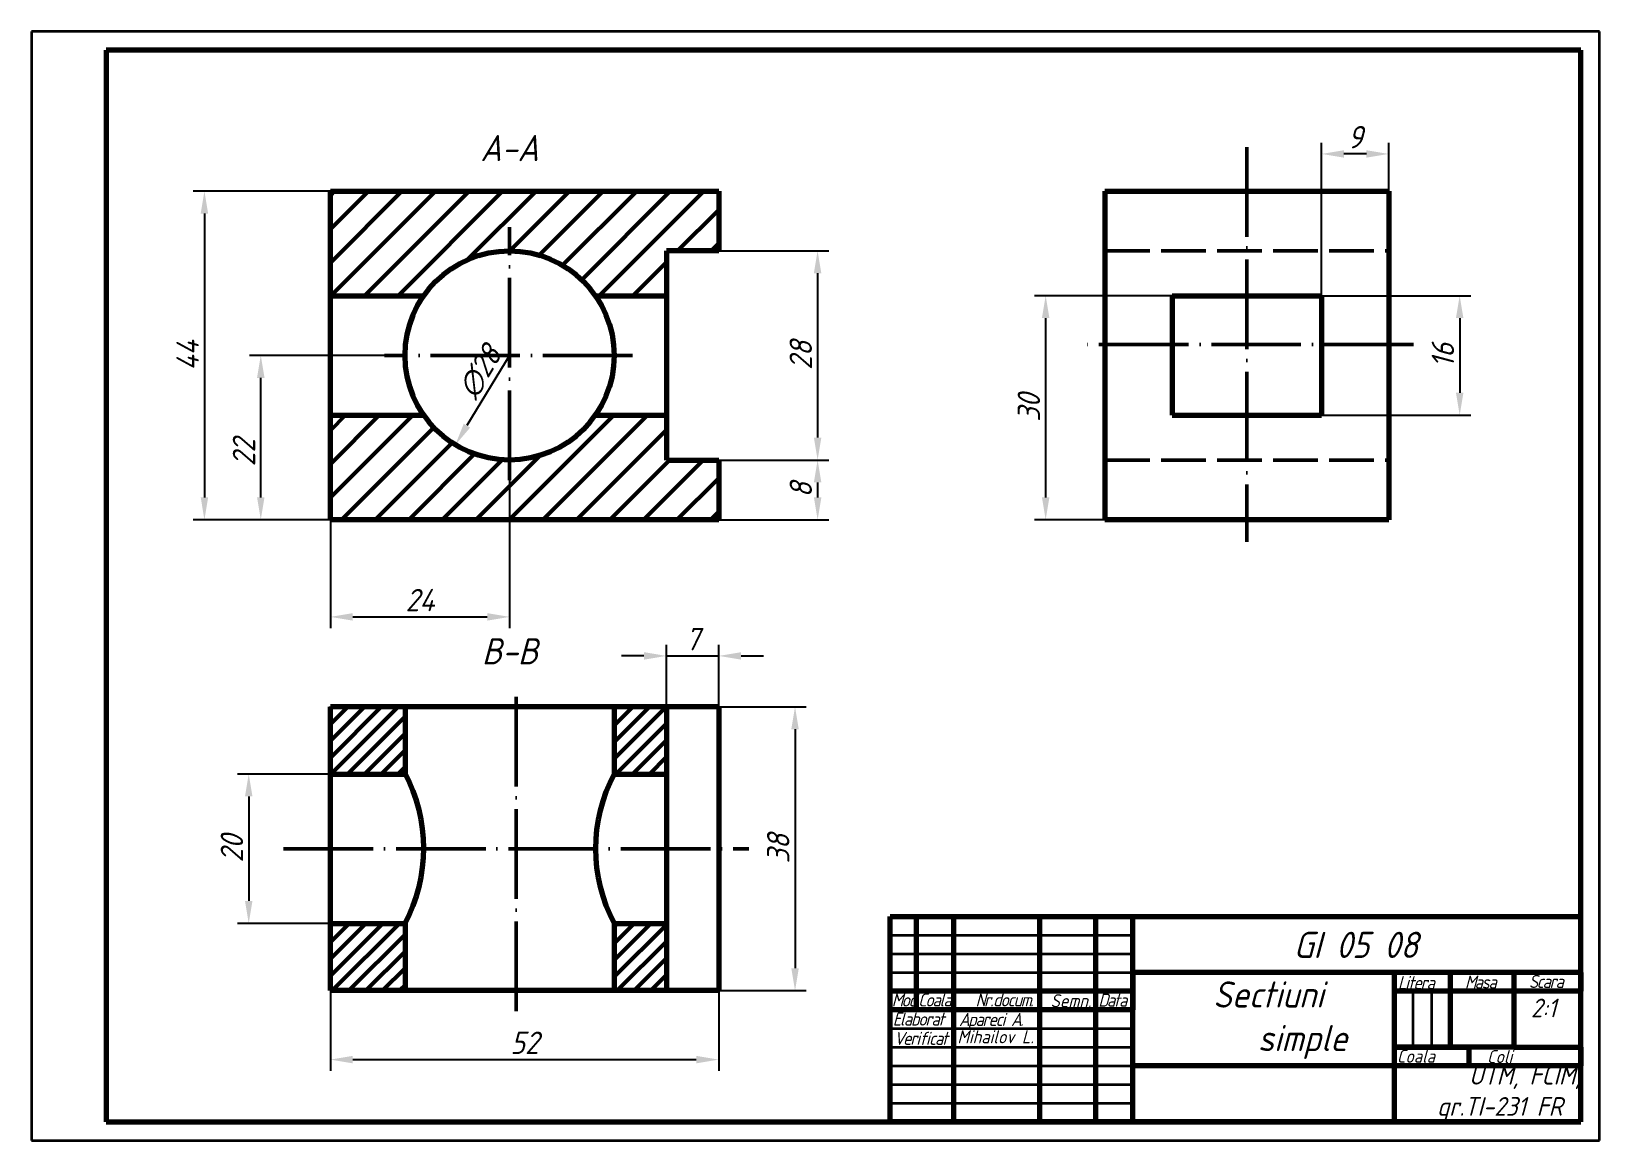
# Model space of a CAD drawing. Header units: millimetres. Extents: x 0 to 420, y 0 to 297.
import ezdxf

# ---------------------------------------------------------------- set-up
doc = ezdxf.new("R2010")
doc.units = ezdxf.units.MM
doc.linetypes.add('ACAD_ISO02W100', pattern=[15, 12, -3])
doc.linetypes.add('ACAD_ISO04W100', pattern=[30, 24, -3, 0, -3])
for name, color, linetype, lineweight in [('Axe', 134, 'ACAD_ISO04W100', 50), ('Contur', 162, 'Continuous', 70), ('Cote', 143, 'Continuous', 50), ('Hasura', 162, 'Continuous', 50), ('Invizibil', 7, 'ACAD_ISO02W100', 50), ('Subtire', 173, 'Continuous', 35), ('Text 3.5', 165, 'Continuous', 35), ('Text 5', 166, 'Continuous', 50), ('Text 7', 136, 'Continuous', 70)]:
    doc.layers.add(name, color=color, linetype=linetype, lineweight=lineweight)
doc.styles.get("Standard").update_dxf_attribs({"font": 'isocp.shx', "oblique": 15})
doc.dimstyles.new('ISO-25', dxfattribs={"dimscale": 1.5, "dimtxt": 4, "dimasz": 4, "dimexe": 2, "dimexo": 0, "dimgap": 1, "dimtad": 1, "dimtoh": 1, "dimlfac": 0.5, "dimtxsty": 'Standard', "dimcen": 0, "dimadec": 0, "dimazin": 0, "dimtfac": 1, "dimtmove": 0, "dimatfit": 3, "dimldrblk": 'DOT', "dimfxl": 1, "dimlwd": 25, "dimlwe": 25, "dimarcsym": 0})

# ---------------------------------------------------------------- blocks, each defined once
blk = doc.blocks.new('*D53')
at = {"layer": 'Cote', "color": 0, "lineweight": 25, "transparency": 16777216}
for p, q in [((305.53, 226.23), (268.64, 226.23)), ((271.64, 220.23), (271.64, 172.23)), ((305.53, 166.23), (268.64, 166.23))]:
    blk.add_line(p, q, dxfattribs=at)
at = {"layer": 'Cote', "color": 0, "transparency": 16777216}
for points in [[(270.64, 220.23), (272.64, 220.23), (271.64, 226.23)], [(270.64, 172.23), (272.64, 172.23), (271.64, 166.23)]]:
    blk.add_solid(points, dxfattribs=at)
at = {"layer": 'Defpoints', "color": 0, "transparency": 16777216}
for p in [(305.53, 226.23), (271.64, 166.23), (305.53, 166.23)]:
    blk.add_point(p, dxfattribs=at)
at = {"layer": 'Cote', "color": 0, "transparency": 16777216, "insert": (267.14, 196.23), "char_height": 6, "attachment_point": 5, "rotation": 90}
blk.add_mtext('30', dxfattribs=at)
blk = doc.blocks.new('_Dot')
at = {"color": 0, "linetype": 'ByBlock', "lineweight": -2}
blk.add_line((-0.5, 0), (-1, 0), dxfattribs=at)
at = {"color": 0, "linetype": 'ByBlock', "const_width": 0.5}
blk.add_lwpolyline([(-0.25, 0, 1), (0.25, 0, 1)], format="xyb", close=True, dxfattribs=at)
blk = doc.blocks.new('*D54')
at = {"layer": 'Cote', "color": 0, "lineweight": 25, "transparency": 16777216}
blk.add_line((128.18, 210.41), (116.66, 191.43), dxfattribs=at)
at = {"layer": 'Cote', "color": 0, "transparency": 16777216}
blk.add_solid([(115.8, 191.94), (117.51, 190.91), (113.55, 186.3)], dxfattribs=at)
at = {"layer": 'Defpoints', "color": 0, "transparency": 16777216}
for p in [(142.59, 234.17), (113.55, 186.3)]:
    blk.add_point(p, dxfattribs=at)
at = {"layer": 'Cote', "color": 0, "transparency": 16777216, "insert": (120.13, 205.82), "char_height": 6, "attachment_point": 5, "rotation": 58.7524}
blk.add_mtext('∅28', dxfattribs=at)
blk = doc.blocks.new('*D55')
at = {"layer": 'Cote', "color": 0, "lineweight": 25, "transparency": 16777216}
for p, q in [((184.07, 116.16), (207.52, 116.16)), ((204.52, 110.16), (204.52, 46.16)), ((184.07, 40.16), (207.52, 40.16))]:
    blk.add_line(p, q, dxfattribs=at)
at = {"layer": 'Cote', "color": 0, "transparency": 16777216}
for points in [[(203.52, 110.16), (205.52, 110.16), (204.52, 116.16)], [(203.52, 46.16), (205.52, 46.16), (204.52, 40.16)]]:
    blk.add_solid(points, dxfattribs=at)
at = {"layer": 'Defpoints', "color": 0, "transparency": 16777216}
for p in [(184.07, 116.16), (184.07, 40.16), (204.52, 40.16)]:
    blk.add_point(p, dxfattribs=at)
at = {"layer": 'Cote', "color": 0, "transparency": 16777216, "insert": (200.02, 78.16), "char_height": 6, "attachment_point": 5, "rotation": 90}
blk.add_mtext('38', dxfattribs=at)
blk = doc.blocks.new('*D56')
at = {"layer": 'Cote', "color": 0, "lineweight": 25, "transparency": 16777216}
for p, q in [((184.07, 238.23), (213.56, 238.23)), ((210.56, 232.23), (210.56, 188.23)), ((184.07, 182.23), (213.56, 182.23))]:
    blk.add_line(p, q, dxfattribs=at)
at = {"layer": 'Cote', "color": 0, "transparency": 16777216}
for points in [[(209.56, 232.23), (211.56, 232.23), (210.56, 238.23)], [(209.56, 188.23), (211.56, 188.23), (210.56, 182.23)]]:
    blk.add_solid(points, dxfattribs=at)
at = {"layer": 'Defpoints', "color": 0, "transparency": 16777216}
for p in [(184.07, 238.23), (184.07, 182.23), (210.56, 182.23)]:
    blk.add_point(p, dxfattribs=at)
at = {"layer": 'Cote', "color": 0, "transparency": 16777216, "insert": (206.06, 210.23), "char_height": 6, "attachment_point": 5, "rotation": 90}
blk.add_mtext('28', dxfattribs=at)
blk = doc.blocks.new('*D57')
at = {"layer": 'Cote', "color": 0, "lineweight": 25, "transparency": 16777216}
for p, q in [((80.07, 254.23), (43.35, 254.23)), ((46.35, 248.23), (46.35, 172.23)), ((80.07, 166.23), (43.35, 166.23))]:
    blk.add_line(p, q, dxfattribs=at)
at = {"layer": 'Cote', "color": 0, "transparency": 16777216}
for points in [[(45.35, 248.23), (47.35, 248.23), (46.35, 254.23)], [(45.35, 172.23), (47.35, 172.23), (46.35, 166.23)]]:
    blk.add_solid(points, dxfattribs=at)
at = {"layer": 'Defpoints', "color": 0, "transparency": 16777216}
for p in [(80.07, 254.23), (46.35, 166.23), (80.07, 166.23)]:
    blk.add_point(p, dxfattribs=at)
at = {"layer": 'Cote', "color": 0, "transparency": 16777216, "insert": (41.85, 210.23), "char_height": 6, "attachment_point": 5, "rotation": 90}
blk.add_mtext('44', dxfattribs=at)
blk = doc.blocks.new('*D58')
at = {"layer": 'Cote', "color": 0, "lineweight": 25, "transparency": 16777216}
for p, q in [((184.07, 182.23), (213.57, 182.23)), ((210.57, 176.23), (210.57, 172.23)), ((184.07, 166.23), (213.57, 166.23))]:
    blk.add_line(p, q, dxfattribs=at)
at = {"layer": 'Cote', "color": 0, "transparency": 16777216}
for points in [[(209.57, 176.23), (211.57, 176.23), (210.57, 182.23)], [(209.57, 172.23), (211.57, 172.23), (210.57, 166.23)]]:
    blk.add_solid(points, dxfattribs=at)
at = {"layer": 'Defpoints', "color": 0, "transparency": 16777216}
for p in [(184.07, 182.23), (184.07, 166.23), (210.57, 166.23)]:
    blk.add_point(p, dxfattribs=at)
at = {"layer": 'Cote', "color": 0, "transparency": 16777216, "insert": (206.07, 174.23), "char_height": 6, "attachment_point": 5, "rotation": 90}
blk.add_mtext('8', dxfattribs=at)
blk = doc.blocks.new('*D59')
at = {"layer": 'Cote', "color": 0, "lineweight": 25, "transparency": 16777216}
for p, q in [((80.07, 40.16), (80.07, 18.69)), ((184.07, 40.16), (184.07, 18.69)), ((86.07, 21.69), (178.07, 21.69))]:
    blk.add_line(p, q, dxfattribs=at)
at = {"layer": 'Cote', "color": 0, "transparency": 16777216}
for points in [[(86.07, 22.69), (86.07, 20.69), (80.07, 21.69)], [(178.07, 22.69), (178.07, 20.69), (184.07, 21.69)]]:
    blk.add_solid(points, dxfattribs=at)
at = {"layer": 'Defpoints', "color": 0, "transparency": 16777216}
for p in [(80.07, 40.16), (184.07, 40.16), (184.07, 21.69)]:
    blk.add_point(p, dxfattribs=at)
at = {"layer": 'Cote', "color": 0, "transparency": 16777216, "insert": (132.07, 26.2), "char_height": 6, "attachment_point": 5}
blk.add_mtext('52', dxfattribs=at)
blk = doc.blocks.new('*D60')
at = {"layer": 'Cote', "color": 0, "lineweight": 25, "transparency": 16777216}
for p, q in [((128.07, 176.87), (128.07, 137.23)), ((80.07, 166.23), (80.07, 137.23)), ((86.07, 140.23), (122.07, 140.23))]:
    blk.add_line(p, q, dxfattribs=at)
at = {"layer": 'Cote', "color": 0, "transparency": 16777216}
for points in [[(86.07, 141.23), (86.07, 139.23), (80.07, 140.23)], [(122.07, 141.23), (122.07, 139.23), (128.07, 140.23)]]:
    blk.add_solid(points, dxfattribs=at)
at = {"layer": 'Defpoints', "color": 0, "transparency": 16777216}
for p in [(128.07, 176.87), (80.07, 166.23), (128.07, 140.23)]:
    blk.add_point(p, dxfattribs=at)
at = {"layer": 'Cote', "color": 0, "transparency": 16777216, "insert": (104.07, 144.73), "char_height": 6, "attachment_point": 5}
blk.add_mtext('24', dxfattribs=at)
blk = doc.blocks.new('*D52')
at = {"layer": 'Cote', "color": 0, "lineweight": 25, "transparency": 16777216}
for p, q in [((100.07, 210.23), (58.44, 210.23)), ((61.44, 172.23), (61.44, 204.23)), ((80.07, 166.23), (58.44, 166.23))]:
    blk.add_line(p, q, dxfattribs=at)
at = {"layer": 'Cote', "color": 0, "transparency": 16777216}
for points in [[(60.44, 204.23), (62.44, 204.23), (61.44, 210.23)], [(60.44, 172.23), (62.44, 172.23), (61.44, 166.23)]]:
    blk.add_solid(points, dxfattribs=at)
at = {"layer": 'Defpoints', "color": 0, "transparency": 16777216}
for p in [(61.44, 210.23), (100.07, 210.23), (80.07, 166.23)]:
    blk.add_point(p, dxfattribs=at)
at = {"layer": 'Cote', "color": 0, "transparency": 16777216, "insert": (56.94, 184.24), "char_height": 6, "attachment_point": 5, "rotation": 90}
blk.add_mtext('22', dxfattribs=at)
blk = doc.blocks.new('*D61')
at = {"layer": 'Cote', "color": 0, "lineweight": 25, "transparency": 16777216}
for p, q in [((345.53, 226.23), (345.53, 267.18)), ((363.53, 254.23), (363.53, 267.18)), ((357.53, 264.18), (351.53, 264.18))]:
    blk.add_line(p, q, dxfattribs=at)
at = {"layer": 'Cote', "color": 0, "transparency": 16777216}
for points in [[(351.53, 265.18), (351.53, 263.18), (345.53, 264.18)], [(357.53, 265.18), (357.53, 263.18), (363.53, 264.18)]]:
    blk.add_solid(points, dxfattribs=at)
at = {"layer": 'Defpoints', "color": 0, "transparency": 16777216}
for p in [(345.53, 264.18), (363.53, 254.23), (345.53, 226.23)]:
    blk.add_point(p, dxfattribs=at)
at = {"layer": 'Cote', "color": 0, "transparency": 16777216, "insert": (354.53, 268.68), "char_height": 6, "attachment_point": 5}
blk.add_mtext('9', dxfattribs=at)
blk = doc.blocks.new('*D62')
at = {"layer": 'Cote', "color": 0, "lineweight": 25, "transparency": 16777216}
for p, q in [((80.07, 98.16), (55.21, 98.16)), ((58.21, 92.16), (58.21, 64.16)), ((80.07, 58.16), (55.21, 58.16))]:
    blk.add_line(p, q, dxfattribs=at)
at = {"layer": 'Cote', "color": 0, "transparency": 16777216}
for points in [[(57.21, 92.16), (59.21, 92.16), (58.21, 98.16)], [(57.21, 64.16), (59.21, 64.16), (58.21, 58.16)]]:
    blk.add_solid(points, dxfattribs=at)
at = {"layer": 'Defpoints', "color": 0, "transparency": 16777216}
for p in [(80.07, 98.16), (58.21, 58.16), (80.07, 58.16)]:
    blk.add_point(p, dxfattribs=at)
at = {"layer": 'Cote', "color": 0, "transparency": 16777216, "insert": (53.71, 78.16), "char_height": 6, "attachment_point": 5, "rotation": 90}
blk.add_mtext('20', dxfattribs=at)
blk = doc.blocks.new('*D63')
at = {"layer": 'Cote', "color": 0, "lineweight": 25, "transparency": 16777216}
for p, q in [((345.53, 226.23), (385.52, 226.23)), ((382.52, 220.23), (382.52, 200.23)), ((345.53, 194.23), (385.52, 194.23))]:
    blk.add_line(p, q, dxfattribs=at)
at = {"layer": 'Cote', "color": 0, "transparency": 16777216}
for points in [[(381.52, 220.23), (383.52, 220.23), (382.52, 226.23)], [(381.52, 200.23), (383.52, 200.23), (382.52, 194.23)]]:
    blk.add_solid(points, dxfattribs=at)
at = {"layer": 'Defpoints', "color": 0, "transparency": 16777216}
for p in [(345.53, 226.23), (345.53, 194.23), (382.52, 194.23)]:
    blk.add_point(p, dxfattribs=at)
at = {"layer": 'Cote', "color": 0, "transparency": 16777216, "insert": (378.02, 210.23), "char_height": 6, "attachment_point": 5, "rotation": 90}
blk.add_mtext('16', dxfattribs=at)
blk = doc.blocks.new('*D64')
at = {"layer": 'Cote', "color": 0, "lineweight": 25, "transparency": 16777216}
for p, q in [((170.07, 116.16), (170.07, 132.78)), ((184.07, 116.16), (184.07, 132.78)), ((164.07, 129.78), (158.07, 129.78)), ((170.07, 129.78), (184.07, 129.78)), ((190.07, 129.78), (196.07, 129.78))]:
    blk.add_line(p, q, dxfattribs=at)
at = {"layer": 'Cote', "color": 0, "transparency": 16777216}
for points in [[(164.07, 130.78), (164.07, 128.78), (170.07, 129.78)], [(190.07, 130.78), (190.07, 128.78), (184.07, 129.78)]]:
    blk.add_solid(points, dxfattribs=at)
at = {"layer": 'Defpoints', "color": 0, "transparency": 16777216}
for p in [(184.07, 129.78), (170.07, 116.16), (184.07, 116.16)]:
    blk.add_point(p, dxfattribs=at)
at = {"layer": 'Cote', "color": 0, "transparency": 16777216, "insert": (177.07, 134.28), "char_height": 6, "attachment_point": 5}
blk.add_mtext('7', dxfattribs=at)

msp = doc.modelspace()

# ---------------------------------------------------------------- hatches: boundary and pattern name
at = {"layer": 'Hasura'}
h = msp.add_hatch(dxfattribs=at)
h.set_pattern_fill('ANSI31', color=256, scale=2)
h.set_pattern_definition([(45, (-46.838, -170.2515), (-4.49013, 4.49013), [])])
h.paths.add_polyline_path([(105.092, 226.234, -0.522233), (151.049, 226.234), (170.07, 226.234), (170.07, 238.234), (184.07, 238.234), (184.07, 254.234), (80.07, 254.234), (80.07, 226.234)])
h.paths.add_polyline_path([(184.07, 166.234), (184.07, 182.234), (170.07, 182.234), (170.07, 194.234), (151.049, 194.234, -0.522233), (105.092, 194.234), (80.07, 194.234), (80.07, 166.234)])
h = msp.add_hatch(dxfattribs=at)
h.set_pattern_fill('ANSI31', color=256)
h.paths.add_polyline_path([(100.07, 116.162), (80.07, 116.162), (80.07, 98.162), (100.07, 98.162)])
h.paths.add_polyline_path([(100.07, 58.162), (80.07, 58.162), (80.07, 40.162), (100.07, 40.162)])
h.paths.add_polyline_path([(170.07, 58.162), (156.066, 58.162), (156.066, 40.162), (170.07, 40.162)])
h.paths.add_polyline_path([(170.07, 116.162), (156.066, 116.162), (156.066, 98.162), (170.07, 98.162)])
h = msp.add_hatch(dxfattribs=at)
h.set_pattern_fill('ANSI31', color=256)
h.paths.add_polyline_path([(170.07, 116.162), (156.066, 116.162), (156.066, 98.162), (170.07, 98.162)])

# ---------------------------------------------------------------- linework, layer by layer
at = {"layer": 'Axe'}
for p, q in [((325.53, 266.013), (325.53, 160.35)), ((128.07, 176.869), (128.07, 244.608)), ((160.95, 210.234), (94.601, 210.234)), ((370.117, 213.181), (280.933, 213.181)), ((129.847, 34.661), (129.847, 121.014)), ((67.569, 78.162), (192.125, 78.162))]:
    msp.add_line(p, q, dxfattribs=at)
at = {"layer": 'Contur'}
for p, q in [((415, 292), (20, 292)), ((20, 292), (20, 5)), ((415, 5), (415, 292)), ((80.07, 166.234), (80.07, 254.234)), ((80.07, 254.234), (184.07, 254.234)), ((184.07, 254.234), (184.07, 238.234)), ((287.53, 254.234), (287.53, 166.234)), ((287.53, 254.234), (363.53, 254.234)), ((363.53, 254.234), (363.53, 166.234)), ((184.07, 238.234), (170.07, 238.234)), ((170.07, 238.234), (170.07, 182.234)), ((80.07, 226.234), (105.092, 226.234)), ((151.049, 226.234), (170.07, 226.234)), ((305.53, 226.234), (345.53, 226.234)), ((305.53, 226.234), (305.53, 194.234)), ((345.53, 226.234), (345.53, 194.234)), ((156.066, 210.739), (156.066, 209.73)), ((80.07, 194.234), (105.092, 194.234)), ((151.049, 194.234), (170.07, 194.234)), ((305.53, 194.234), (345.53, 194.234)), ((170.07, 182.234), (184.07, 182.234)), ((184.07, 182.234), (184.07, 166.234)), ((184.07, 166.234), (80.07, 166.234)), ((363.53, 166.234), (287.53, 166.234)), ((184.07, 116.162), (80.07, 116.162)), ((80.07, 40.162), (80.07, 116.162)), ((100.07, 116.162), (100.07, 98.162)), ((156.066, 116.162), (156.066, 98.162)), ((170.07, 116.162), (170.07, 40.162)), ((184.07, 116.162), (184.07, 40.162)), ((80.07, 98.162), (100.184, 98.162)), ((156.066, 98.162), (170.07, 98.162)), ((230, 5), (230, 60)), ((230, 60), (415, 60)), ((230, 60), (237, 60)), ((237, 60), (237, 35)), ((237, 60), (247, 60)), ((247, 60), (247, 5)), ((247, 60), (270, 60)), ((270, 60), (270, 5)), ((270, 60), (285, 60)), ((285, 60), (285, 5)), ((295, 5), (295, 60)), ((80.07, 58.162), (100.07, 58.162)), ((100.07, 58.162), (100.07, 40.162)), ((156.066, 58.162), (156.066, 40.162)), ((156.066, 58.162), (170.07, 58.162)), ((365, 45), (295, 45)), ((295, 45), (295, 40)), ((415, 45), (365, 45)), ((365, 45), (365, 5)), ((380, 45), (380, 25)), ((397, 45), (397, 25)), ((415, 45), (415, 40)), ((184.07, 40.162), (80.07, 40.162)), ((295, 40), (230, 40)), ((295, 40), (295, 35)), ((415, 40), (365, 40)), ((295, 35), (230, 35)), ((380, 25), (365, 25)), ((365, 25), (385, 25)), ((397, 25), (380, 25)), ((385, 25), (385, 20)), ((397, 25), (415, 25)), ((415, 25), (415, 20)), ((365, 20), (295, 20)), ((415, 20), (365, 20)), ((20, 5), (415, 5)), ((415, 5), (230, 5)), ((230, 5), (295, 5))]:
    msp.add_line(p, q, dxfattribs=at)
msp.add_circle((128.07, 210.234), 28, dxfattribs=at)
for centre, radius, start, end in [((62.326, 78.269), 42.766, 331.95426, 28.04574), ((193.42, 78.162), 42.371, 151.83476, 208.16524)]:
    msp.add_arc(centre, radius, start, end, dxfattribs=at)
at = {"layer": 'Invizibil'}
for p, q in [((287.53, 238.234), (363.53, 238.234)), ((287.53, 182.234), (363.53, 182.234))]:
    msp.add_line(p, q, dxfattribs=at)
at = {"layer": 'Subtire'}
for p, q in [((420, 297), (0, 297)), ((0, 297), (0, 0)), ((420, 0), (420, 297)), ((230, 55), (295, 55)), ((230, 50), (295, 50)), ((230, 45), (295, 45)), ((370, 40), (370, 25)), ((375, 40), (375, 25)), ((230, 30), (295, 30)), ((230, 25), (295, 25)), ((230, 20), (295, 20)), ((230, 15), (295, 15)), ((230, 10), (295, 10)), ((0, 0), (420, 0))]:
    msp.add_line(p, q, dxfattribs=at)

# ---------------------------------------------------------------- texts
at = {"layer": 'Cote', "char_height": 7, "attachment_point": 1}
for s, insert in [('A-A', (120.251, 269.253)), ('B-B', (120.648, 134.518))]:
    msp.add_mtext_dynamic_manual_height_columns(s, width=59.79772, gutter_width=12.5, heights=[0], dxfattribs=dict(at, insert=insert))
at = {"layer": 'Text 3.5', "char_height": 3.5, "attachment_point": 1}
for s, width, insert in [('{\\T0.75;Litera}', 13.14843, (365.982, 44.06)), ('{\\T0.75;  Masa}', 15.85359, (380.52, 44.225)), ('{\\T0.75;  Scara}', 16.57648, (397.628, 44.371)), ('{\\T0.75;Mod.}', 7, (230.414, 39.402)), ('{\\T0.75;Coala}', 9.18365, (237.48, 39.424)), ('{\\T0.75;   Nr.docum.}', 47.23408, (247.766, 39.439)), (' Semn.', 13.12516, (270.952, 39.198)), ('{\\T0.75;Data}', 8.70085, (285.741, 39.369)), ('{\\T0.75;Elaborat}', 0.69166, (230.692, 34.304)), ('{\\T0.75;Apareci A.}', 46.40501, (248.438, 34.198)), ('Mihailov L.', 23.35085, (248.004, 29.56)), ('{\\T0.75;Verificat}', 14.87337, (231.04, 29.135)), ('Coala', 18.54099, (365.709, 24.356)), ('  Coli', 20.84332, (385.842, 24.256))]:
    msp.add_mtext_dynamic_manual_height_columns(s, width=width, gutter_width=12.5, heights=[0], dxfattribs=dict(at, insert=insert))
at = {"layer": 'Text 5', "char_height": 5, "attachment_point": 1}
for s, width, insert in [(' 2:1', 14.74605, (398.75, 38.021)), ('       UTM, FCIM,\\P    gr.TI-231 FR', 54.84173, (365, 20))]:
    msp.add_mtext_dynamic_manual_height_columns(s, width=width, gutter_width=12.5, heights=[0], dxfattribs=dict(at, insert=insert))
at = {"layer": 'Text 7', "char_height": 7, "attachment_point": 1}
for s, width, insert in [('         GI 05 08', 109.77894, (302.024, 55.919)), ('    Sectiuni \\P^Isimple', 60.1535, (300.495, 42.629))]:
    msp.add_mtext_dynamic_manual_height_columns(s, width=width, gutter_width=12.5, heights=[0], dxfattribs=dict(at, insert=insert))

# ---------------------------------------------------------------- dimensions: what is measured, and where the dimension line sits
at = {"layer": 'Cote'}
for base, p1, p2, picture, middle in [((345.53, 264.183), (363.53, 254.234), (345.53, 226.234), '*D61', (354.53, 268.683)), ((128.07, 140.225), (80.07, 166.234), (128.07, 176.869), '*D60', (104.07, 144.726)), ((184.07, 129.777), (170.07, 116.162), (184.07, 116.162), '*D64', (177.07, 134.277)), ((184.07, 21.694), (80.07, 40.162), (184.07, 40.162), '*D59', (132.07, 26.195))]:
    dim = msp.add_linear_dim(base=base, p1=p1, p2=p2, dimstyle='ISO-25', dxfattribs=at)
    dim.commit()
    dim.dimension.update_dxf_attribs({"geometry": picture, "text_midpoint": middle})
for base, p1, p2, picture, middle in [((46.35, 166.234), (80.07, 254.234), (80.07, 166.234), '*D57', (46.35, 210.234)), ((61.445, 210.234), (80.07, 166.234), (100.07, 210.234), '*D52', (61.445, 184.236)), ((204.524, 40.162), (184.07, 116.162), (184.07, 40.162), '*D55', (204.524, 78.162))]:
    dim = msp.add_linear_dim(base=base, p1=p1, p2=p2, angle=90, dimstyle='ISO-25', dxfattribs=at)
    dim.commit()
    dim.dimension.update_dxf_attribs({"geometry": picture, "text_midpoint": middle, "dimtype": 160})
for base, p1, p2, picture, middle in [((210.559, 182.234), (184.07, 238.234), (184.07, 182.234), '*D56', (206.059, 210.234)), ((271.638, 166.234), (305.53, 226.234), (305.53, 166.234), '*D53', (267.138, 196.234)), ((382.525, 194.234), (345.53, 226.234), (345.53, 194.234), '*D63', (378.025, 210.234)), ((210.57, 166.234), (184.07, 182.234), (184.07, 166.234), '*D58', (206.07, 174.234)), ((58.207, 58.162), (80.07, 98.162), (80.07, 58.162), '*D62', (53.707, 78.162))]:
    dim = msp.add_linear_dim(base=base, p1=p1, p2=p2, angle=90, dimstyle='ISO-25', dxfattribs=at)
    dim.commit()
    dim.dimension.update_dxf_attribs({"geometry": picture, "text_midpoint": middle})
dim = msp.add_diameter_dim_2p(p1=(142.595, 234.172), p2=(113.546, 186.296), dimstyle='ISO-25', dxfattribs=at)
dim.commit()
dim.dimension.update_dxf_attribs({"geometry": '*D54', "text_midpoint": (123.974, 203.483), "dimtype": 163})

doc.saveas('drawing.dxf')
